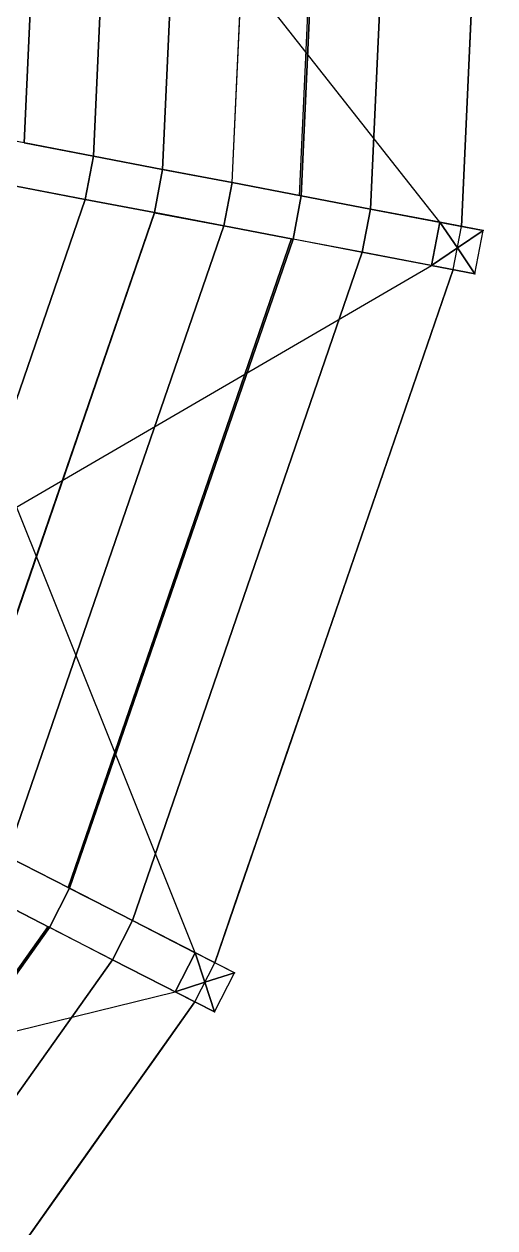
# Model space of a CAD drawing. Header units: millimetres. Extents: x -3890 to 2335, y 8273 to 14518.
# Drawn here: x 1776 to 2310, y 9701 to 11069 of the extents above; entities that cross this region are included whole.
import ezdxf

# ---------------------------------------------------------------- set-up
doc = ezdxf.new("R2010")
doc.units = ezdxf.units.MM
for name, color, linetype in [('FRAMES', 2, 'Continuous'), ('JOINTS', 2, 'Continuous'), ('SHELLS', 1, 'Continuous')]:
    doc.layers.add(name, color=color, linetype=linetype)

msp = doc.modelspace()

# ---------------------------------------------------------------- linework, layer by layer
at = {"layer": 'FRAMES'}
for p, q in [((2090.5, 10873.6, 1383.1), (2126.1, 11652.9, 1383.1)), ((1933, 10903.6, 1442.3), (1966.5, 11637.3, 1442.3)), ((1775.6, 10933.6, 1497.8), (1807, 11621.8, 1497.8)), ((2247.9, 10843.5, 1200), (1647.4, 11606.2, 1429.5)), ((2283.9, 11088.4, 1320), (2280.1, 11005.2, 1320)), ((2280.1, 11005.2, 1200), (2283.9, 11088.4, 1200)), ((2280.1, 11005.2, 1200), (2283.9, 11088.4, 1320)), ((2280.1, 11005.2, 1320), (2276.3, 10922.1, 1320)), ((2276.3, 10922.1, 1200), (2280.1, 11005.2, 1200)), ((2276.3, 10922.1, 1320), (2280.1, 11005.2, 1200)), ((2280.1, 11005.2, 1320), (2280.1, 11005.2, 1200)), ((1854.3, 10918.6, 1350.5), (1775.6, 10933.6, 1377.8)), ((1854.3, 10918.6, 1470.5), (1775.6, 10933.6, 1497.8)), ((1775.6, 10933.6, 1377.8), (1854.3, 10918.6, 1470.5)), ((1844.9, 10869.5, 1350.5), (1854.3, 10918.6, 1350.5)), ((1854.3, 10918.6, 1470.5), (1844.9, 10869.5, 1470.5)), ((1933, 10903.6, 1322.3), (1854.3, 10918.6, 1350.5)), ((1933, 10903.6, 1442.3), (1854.3, 10918.6, 1470.5)), ((1854.3, 10918.6, 1350.5), (1854.3, 10918.6, 1470.5)), ((1854.3, 10918.6, 1470.5), (1933, 10903.6, 1322.3)), ((2276.3, 10922.1, 1320), (2272.5, 10838.9, 1320)), ((2272.5, 10838.9, 1200), (2276.3, 10922.1, 1200)), ((2272.5, 10838.9, 1200), (2276.3, 10922.1, 1320)), ((2276.3, 10922.1, 1320), (2276.3, 10922.1, 1200)), ((1970, 10013.5, 1200), (1608.7, 10914.5, 1429.5)), ((1923.7, 10854.5, 1322.3), (1933, 10903.6, 1322.3)), ((1933, 10903.6, 1442.3), (1923.7, 10854.5, 1442.3)), ((2011.8, 10888.6, 1293.2), (1933, 10903.6, 1322.3)), ((2011.8, 10888.6, 1413.2), (1933, 10903.6, 1442.3)), ((1933, 10903.6, 1322.3), (1933, 10903.6, 1442.3)), ((1933, 10903.6, 1322.3), (2011.8, 10888.6, 1413.2)), ((1844.9, 10869.5, 1350.5), (1766.2, 10884.5, 1377.8)), ((1844.9, 10869.5, 1470.5), (1766.2, 10884.5, 1497.8)), ((1844.9, 10869.5, 1470.5), (1766.2, 10884.5, 1377.8)), ((2002.4, 10839.5, 1293.2), (2011.8, 10888.6, 1293.2)), ((2011.8, 10888.6, 1413.2), (2002.4, 10839.5, 1413.2)), ((2090.5, 10873.6, 1263.1), (2011.8, 10888.6, 1293.2)), ((2090.5, 10873.6, 1383.1), (2011.8, 10888.6, 1413.2)), ((2011.8, 10888.6, 1293.2), (2011.8, 10888.6, 1413.2)), ((2011.8, 10888.6, 1413.2), (2090.5, 10873.6, 1263.1)), ((1923.7, 10854.5, 1322.3), (1844.9, 10869.5, 1350.5)), ((1923.7, 10854.5, 1442.3), (1844.9, 10869.5, 1470.5)), ((1844.9, 10869.5, 1470.5), (1844.9, 10869.5, 1350.5)), ((1923.7, 10854.5, 1322.3), (1844.9, 10869.5, 1470.5)), ((2081.1, 10824.5, 1263.1), (2090.5, 10873.6, 1263.1)), ((2090.5, 10873.6, 1383.1), (2081.1, 10824.5, 1383.1)), ((2169.2, 10858.5, 1232), (2090.5, 10873.6, 1263.1)), ((2169.2, 10858.5, 1352), (2090.5, 10873.6, 1383.1)), ((2090.5, 10873.6, 1263.1), (2090.5, 10873.6, 1383.1)), ((2090.5, 10873.6, 1263.1), (2169.2, 10858.5, 1352)), ((1684.7, 10159.9, 1442.3), (1923.7, 10854.5, 1442.3)), ((2002.4, 10839.5, 1293.2), (1923.7, 10854.5, 1322.3)), ((2002.4, 10839.5, 1413.2), (1923.7, 10854.5, 1442.3)), ((1923.7, 10854.5, 1442.3), (1923.7, 10854.5, 1322.3)), ((2002.4, 10839.5, 1413.2), (1923.7, 10854.5, 1322.3)), ((2159.8, 10809.4, 1232), (2169.2, 10858.5, 1232)), ((2169.2, 10858.5, 1352), (2159.8, 10809.4, 1352)), ((2247.9, 10843.5, 1200), (2169.2, 10858.5, 1232)), ((2169.2, 10858.5, 1232), (2169.2, 10858.5, 1352)), ((2169.2, 10858.5, 1352), (2247.9, 10843.5, 1200)), ((2272.5, 10838.9, 1320), (2169.2, 10858.5, 1352)), ((2169.2, 10858.5, 1352), (2297, 10834.2, 1200)), ((2081.1, 10824.5, 1263.1), (2002.4, 10839.5, 1293.2)), ((2081.1, 10824.5, 1383.1), (2002.4, 10839.5, 1413.2)), ((2002.4, 10839.5, 1413.2), (2002.4, 10839.5, 1293.2)), ((2081.1, 10824.5, 1263.1), (2002.4, 10839.5, 1413.2)), ((2238.6, 10794.4, 1200), (2247.9, 10843.5, 1200)), ((2272.5, 10838.9, 1200), (2247.9, 10843.5, 1200)), ((2263.1, 10789.7, 1320), (2272.5, 10838.9, 1320)), ((2297, 10834.2, 1200), (2272.5, 10838.9, 1200)), ((2297, 10834.2, 1200), (2272.5, 10838.9, 1320)), ((2272.5, 10838.9, 1320), (2272.5, 10838.9, 1200)), ((2287.7, 10785.1, 1200), (2297, 10834.2, 1200)), ((1827.3, 10086.7, 1383.1), (2081.1, 10824.5, 1383.1)), ((2159.8, 10809.4, 1232), (2081.1, 10824.5, 1263.1)), ((2159.8, 10809.4, 1352), (2081.1, 10824.5, 1383.1)), ((2081.1, 10824.5, 1383.1), (2081.1, 10824.5, 1263.1)), ((2159.8, 10809.4, 1352), (2081.1, 10824.5, 1263.1)), ((2238.6, 10794.4, 1200), (2159.8, 10809.4, 1232)), ((2159.8, 10809.4, 1352), (2159.8, 10809.4, 1232)), ((2238.6, 10794.4, 1200), (2159.8, 10809.4, 1352)), ((2159.8, 10809.4, 1352), (2263.1, 10789.7, 1320)), ((2287.7, 10785.1, 1200), (2159.8, 10809.4, 1352)), ((2267.8, 10814.3, 120), (2267.8, 10814.3, 1200)), ((1399.5, 10306.2, 1429.5), (2238.6, 10794.4, 1200)), ((2238.6, 10794.4, 1200), (2263.1, 10789.7, 1200)), ((2236, 10711, 1320), (2263.1, 10789.7, 1320)), ((2236, 10711, 1200), (2263.1, 10789.7, 1200)), ((2236, 10711, 1320), (2263.1, 10789.7, 1200)), ((2263.1, 10789.7, 1200), (2287.7, 10785.1, 1200)), ((2263.1, 10789.7, 1320), (2287.7, 10785.1, 1200)), ((2263.1, 10789.7, 1320), (2263.1, 10789.7, 1200)), ((2208.9, 10632.2, 1320), (2236, 10711, 1320)), ((2208.9, 10632.2, 1200), (2236, 10711, 1200)), ((2208.9, 10632.2, 1200), (2236, 10711, 1320)), ((2236, 10711, 1320), (2236, 10711, 1200)), ((2181.9, 10553.5, 1320), (2208.9, 10632.2, 1320)), ((2181.9, 10553.5, 1200), (2208.9, 10632.2, 1200)), ((2181.9, 10553.5, 1320), (2208.9, 10632.2, 1200)), ((2208.9, 10632.2, 1320), (2208.9, 10632.2, 1200)), ((2154.8, 10474.7, 1320), (2181.9, 10553.5, 1320)), ((2154.8, 10474.7, 1200), (2181.9, 10553.5, 1200)), ((2154.8, 10474.7, 1200), (2181.9, 10553.5, 1320)), ((2181.9, 10553.5, 1320), (2181.9, 10553.5, 1200)), ((2127.7, 10396, 1320), (2154.8, 10474.7, 1320)), ((2127.7, 10396, 1200), (2154.8, 10474.7, 1200)), ((2127.7, 10396, 1320), (2154.8, 10474.7, 1200)), ((2154.8, 10474.7, 1320), (2154.8, 10474.7, 1200)), ((2100.6, 10317.2, 1320), (2127.7, 10396, 1320)), ((2100.6, 10317.2, 1200), (2127.7, 10396, 1200)), ((2100.6, 10317.2, 1200), (2127.7, 10396, 1320)), ((2127.7, 10396, 1320), (2127.7, 10396, 1200)), ((2073.5, 10238.4, 1320), (2100.6, 10317.2, 1320)), ((2073.5, 10238.4, 1200), (2100.6, 10317.2, 1200)), ((2073.5, 10238.4, 1320), (2100.6, 10317.2, 1200)), ((2100.6, 10317.2, 1320), (2100.6, 10317.2, 1200)), ((2046.4, 10159.7, 1320), (2073.5, 10238.4, 1320)), ((2046.4, 10159.7, 1200), (2073.5, 10238.4, 1200)), ((2046.4, 10159.7, 1200), (2073.5, 10238.4, 1320)), ((2073.5, 10238.4, 1320), (2073.5, 10238.4, 1200)), ((2019.3, 10080.9, 1320), (2046.4, 10159.7, 1320)), ((2019.3, 10080.9, 1200), (2046.4, 10159.7, 1200)), ((2019.3, 10080.9, 1320), (2046.4, 10159.7, 1200)), ((2046.4, 10159.7, 1320), (2046.4, 10159.7, 1200)), ((1827.3, 10086.7, 1263.1), (1756, 10123.3, 1293.2)), ((1827.3, 10086.7, 1383.1), (1756, 10123.3, 1413.2)), ((1756, 10123.3, 1413.2), (1827.3, 10086.7, 1263.1)), ((1804.6, 10042.2, 1263.1), (1827.3, 10086.7, 1263.1)), ((1827.3, 10086.7, 1383.1), (1804.6, 10042.2, 1383.1)), ((1898.6, 10050.1, 1232), (1827.3, 10086.7, 1263.1)), ((1898.6, 10050.1, 1352), (1827.3, 10086.7, 1383.1)), ((1827.3, 10086.7, 1263.1), (1827.3, 10086.7, 1383.1)), ((1827.3, 10086.7, 1263.1), (1898.6, 10050.1, 1352)), ((1804.6, 10042.2, 1263.1), (1733.3, 10078.8, 1293.2)), ((1804.6, 10042.2, 1383.1), (1733.3, 10078.8, 1413.2)), ((1804.6, 10042.2, 1263.1), (1733.3, 10078.8, 1413.2)), ((1992.2, 10002.2, 1320), (2019.3, 10080.9, 1320)), ((1992.2, 10002.2, 1200), (2019.3, 10080.9, 1200)), ((1992.2, 10002.2, 1200), (2019.3, 10080.9, 1320)), ((2019.3, 10080.9, 1320), (2019.3, 10080.9, 1200)), ((1353.3, 9405.9, 1383.1), (1804.6, 10042.2, 1383.1)), ((1875.9, 10005.6, 1232), (1804.6, 10042.2, 1263.1)), ((1875.9, 10005.6, 1352), (1804.6, 10042.2, 1383.1)), ((1804.6, 10042.2, 1383.1), (1804.6, 10042.2, 1263.1)), ((1875.9, 10005.6, 1352), (1804.6, 10042.2, 1263.1)), ((1875.9, 10005.6, 1232), (1898.6, 10050.1, 1232)), ((1898.6, 10050.1, 1352), (1875.9, 10005.6, 1352)), ((1970, 10013.5, 1200), (1898.6, 10050.1, 1232)), ((1898.6, 10050.1, 1232), (1898.6, 10050.1, 1352)), ((1898.6, 10050.1, 1352), (1970, 10013.5, 1200)), ((2014.5, 9990.8, 1200), (1898.6, 10050.1, 1352)), ((1992.2, 10002.2, 1320), (1898.6, 10050.1, 1352)), ((1947.2, 9969, 1200), (1970, 10013.5, 1200)), ((1992.2, 10002.2, 1200), (1970, 10013.5, 1200)), ((1947.2, 9969, 1200), (1875.9, 10005.6, 1232)), ((1875.9, 10005.6, 1352), (1875.9, 10005.6, 1232)), ((1947.2, 9969, 1200), (1875.9, 10005.6, 1352)), ((1991.8, 9946.3, 1200), (1875.9, 10005.6, 1352)), ((1875.9, 10005.6, 1352), (1969.5, 9957.7, 1320)), ((1969.5, 9957.7, 1320), (1992.2, 10002.2, 1320)), ((2014.5, 9990.8, 1200), (1992.2, 10002.2, 1200)), ((2014.5, 9990.8, 1200), (1992.2, 10002.2, 1320)), ((1992.2, 10002.2, 1320), (1992.2, 10002.2, 1200)), ((1991.8, 9946.3, 1200), (2014.5, 9990.8, 1200)), ((1980.9, 9979.9, 120), (1980.9, 9979.9, 1200)), ((1004.6, 9737, 1429.5), (1947.2, 9969, 1200)), ((1947.2, 9969, 1200), (1969.5, 9957.7, 1200)), ((1921.3, 9889.7, 1200), (1969.5, 9957.7, 1200)), ((1969.5, 9957.7, 1320), (1921.3, 9889.7, 1320)), ((1921.3, 9889.7, 1320), (1969.5, 9957.7, 1200)), ((1969.5, 9957.7, 1200), (1991.8, 9946.3, 1200)), ((1969.5, 9957.7, 1320), (1991.8, 9946.3, 1200)), ((1969.5, 9957.7, 1320), (1969.5, 9957.7, 1200)), ((1873.1, 9821.8, 1200), (1921.3, 9889.7, 1200)), ((1921.3, 9889.7, 1320), (1873.1, 9821.8, 1320)), ((1873.1, 9821.8, 1200), (1921.3, 9889.7, 1320)), ((1921.3, 9889.7, 1320), (1921.3, 9889.7, 1200)), ((1825, 9753.8, 1200), (1873.1, 9821.8, 1200)), ((1873.1, 9821.8, 1320), (1825, 9753.8, 1320)), ((1825, 9753.8, 1320), (1873.1, 9821.8, 1200)), ((1873.1, 9821.8, 1320), (1873.1, 9821.8, 1200)), ((1776.8, 9685.9, 1200), (1825, 9753.8, 1200)), ((1825, 9753.8, 1320), (1776.8, 9685.9, 1320)), ((1776.8, 9685.9, 1200), (1825, 9753.8, 1320)), ((1825, 9753.8, 1320), (1825, 9753.8, 1200))]:
    msp.add_line(p, q, dxfattribs=at)
at = {"layer": 'JOINTS'}
for p in [(2280.1, 11005.2, 1320), (2280.1, 11005.2, 1200), (1854.3, 10918.6, 1350.5), (1854.3, 10918.6, 1470.5), (2276.3, 10922.1, 1320), (2276.3, 10922.1, 1200), (1933, 10903.6, 1322.3), (1933, 10903.6, 1442.3), (2011.8, 10888.6, 1293.2), (2011.8, 10888.6, 1413.2), (1844.9, 10869.5, 1350.5), (1844.9, 10869.5, 1470.5), (2090.5, 10873.6, 1263.1), (2090.5, 10873.6, 1383.1), (1923.7, 10854.5, 1322.3), (1923.7, 10854.5, 1442.3), (2169.2, 10858.5, 1232), (2169.2, 10858.5, 1352), (2002.4, 10839.5, 1293.2), (2002.4, 10839.5, 1413.2), (2247.9, 10843.5, 1200), (2272.5, 10838.9, 1200), (2272.5, 10838.9, 1320), (2297, 10834.2, 1200), (2081.1, 10824.5, 1263.1), (2081.1, 10824.5, 1383.1), (2159.8, 10809.4, 1232), (2159.8, 10809.4, 1352), (2267.8, 10814.3, 1200), (2267.8, 10814.3, 120), (2238.6, 10794.4, 1200), (2263.1, 10789.7, 1200), (2263.1, 10789.7, 1320), (2287.7, 10785.1, 1200), (2236, 10711, 1320), (2236, 10711, 1200), (2208.9, 10632.2, 1320), (2208.9, 10632.2, 1200), (2181.9, 10553.5, 1320), (2181.9, 10553.5, 1200), (2154.8, 10474.7, 1320), (2154.8, 10474.7, 1200), (2127.7, 10396, 1320), (2127.7, 10396, 1200), (2100.6, 10317.2, 1320), (2100.6, 10317.2, 1200), (2073.5, 10238.4, 1320), (2073.5, 10238.4, 1200), (2046.4, 10159.7, 1320), (2046.4, 10159.7, 1200), (1827.3, 10086.7, 1263.1), (1827.3, 10086.7, 1383.1), (2019.3, 10080.9, 1320), (2019.3, 10080.9, 1200), (1804.6, 10042.2, 1263.1), (1804.6, 10042.2, 1383.1), (1898.6, 10050.1, 1232), (1898.6, 10050.1, 1352), (1970, 10013.5, 1200), (1875.9, 10005.6, 1232), (1875.9, 10005.6, 1352), (1992.2, 10002.2, 1200), (1992.2, 10002.2, 1320), (2014.5, 9990.8, 1200), (1980.9, 9979.9, 1200), (1980.9, 9979.9, 120), (1947.2, 9969, 1200), (1969.5, 9957.7, 1200), (1969.5, 9957.7, 1320), (1991.8, 9946.3, 1200), (1921.3, 9889.7, 1200), (1921.3, 9889.7, 1320), (1873.1, 9821.8, 1200), (1873.1, 9821.8, 1320), (1825, 9753.8, 1200), (1825, 9753.8, 1320)]:
    msp.add_point(p, dxfattribs=at)
at = {"layer": 'SHELLS'}
for points in [[(2272.5, 10838.9, 1320), (2169.2, 10858.5, 1352), (2205.8, 11660.6, 1352), (2310.5, 11670.8, 1320)], [(2291.5, 11254.8, 1320), (2272.5, 10838.9, 1320), (2310.5, 11670.8, 1320)], [(2169.2, 10858.6, 1352), (2088.6, 10873.6, 1377), (2124.2, 11653, 1377), (2205.8, 11660.6, 1352)], [(2011.7, 10888.6, 1413.2), (1933.3, 10903.6, 1443.1), (1966.8, 11637.3, 1443.1), (2046.3, 11645.1, 1413.2)], [(2090.5, 10873.6, 1383.1), (2011.8, 10888.6, 1413.2), (2046.3, 11645.1, 1413.2), (2126.1, 11652.9, 1383.1)], [(2126.1, 11652.9, 1383.1), (2090.5, 10873.6, 1383.1), (2126.1, 11652.9, 1383.1)], [(1854.3, 10918.6, 1470.5), (1775.9, 10933.6, 1498.6), (1807.3, 11621.8, 1498.6), (1886.7, 11629.5, 1470.5)], [(1933, 10903.6, 1442.3), (1854.3, 10918.6, 1470.5), (1886.7, 11629.5, 1470.5), (1966.5, 11637.3, 1442.3)], [(1933, 10903.6, 1442.3), (1933, 10903.6, 1442.3), (1966.5, 11637.3, 1442.3), (1933, 10903.6, 1442.3)], [(1775.6, 10933.6, 1497.8), (1696.8, 10948.6, 1524.1), (1727.2, 11614, 1524.1), (1807, 11621.8, 1497.8)], [(1807, 11621.8, 1497.8), (1775.6, 10933.6, 1497.8), (1807, 11621.8, 1497.8)], [(1613.4, 10196.5, 1470.5), (1542.4, 10232.9, 1498.6), (1766.5, 10884.4, 1498.6), (1844.9, 10869.5, 1470.5)], [(1684.7, 10159.9, 1442.3), (1613.4, 10196.5, 1470.5), (1844.9, 10869.5, 1470.5), (1923.7, 10854.5, 1442.3)], [(1684.7, 10159.9, 1442.3), (1684.7, 10159.9, 1442.3), (1923.7, 10854.5, 1442.3), (1684.7, 10159.9, 1442.3)], [(1685, 10159.8, 1443.1), (1685, 10159.8, 1443.1), (1685, 10159.8, 1443.1), (1923.9, 10854.4, 1443.1)], [(1756, 10123.3, 1413.2), (1685, 10159.8, 1443.1), (1923.9, 10854.4, 1443.1), (2002.4, 10839.5, 1413.2)], [(1756, 10123.3, 1413.2), (1756, 10123.3, 1413.2), (2002.4, 10839.5, 1413.2)], [(1827.3, 10086.7, 1383.1), (1756, 10123.3, 1413.2), (2002.4, 10839.5, 1413.2), (2081.1, 10824.5, 1383.1)], [(2238.6, 10794.4, 1200), (2267.8, 10814.3, 1200), (2247.9, 10843.5, 1200)], [(2247.9, 10843.5, 1200), (2267.8, 10814.3, 1200), (2297, 10834.2, 1200)], [(2287.7, 10785.1, 1200), (2297, 10834.2, 1200), (2267.8, 10814.3, 1200)], [(1825.6, 10087.3, 1377), (1825.6, 10087.3, 1377), (1825.6, 10087.3, 1377), (2079.3, 10825.1, 1377)], [(1898.6, 10050.1, 1352), (1825.6, 10087.3, 1377), (2079.3, 10825.1, 1377), (2159.8, 10809.4, 1352)], [(2081.1, 10824.5, 1383.1), (1827.3, 10086.7, 1383.1), (2081.1, 10824.5, 1383.1)], [(1992.2, 10002.2, 1320), (1898.7, 10050.1, 1352), (2159.8, 10809.4, 1352), (2263.1, 10789.7, 1320)], [(2238.6, 10794.4, 1200), (2287.7, 10785.1, 1200), (2267.8, 10814.3, 1200)], [(2154.8, 10474.7, 1320), (1992.2, 10002.2, 1320), (2263.1, 10789.7, 1320)], [(2263.1, 10789.7, 1320), (2154.8, 10474.7, 1320), (2263.1, 10789.7, 1320)], [(1353.3, 9405.9, 1383.1), (1295.2, 9461.1, 1413.2), (1733.3, 10078.8, 1413.2), (1804.6, 10042.2, 1383.1)], [(1351.8, 9407, 1377), (1351.8, 9407, 1377), (1351.8, 9407, 1377), (1803.1, 10043.3, 1377)], [(1411.4, 9350.7, 1352), (1351.8, 9407, 1377), (1803.1, 10043.3, 1377), (1875.9, 10005.6, 1352)], [(1804.6, 10042.2, 1383.1), (1353.3, 9405.9, 1383.1), (1804.6, 10042.2, 1383.1)], [(1947.2, 9969, 1200), (1980.9, 9979.9, 1200), (1970, 10013.5, 1200)], [(1970, 10013.5, 1200), (1980.9, 9979.9, 1200), (2014.5, 9990.8, 1200)], [(1487.7, 9278.3, 1320), (1411.4, 9350.7, 1352), (1875.9, 10005.6, 1352), (1969.5, 9957.7, 1320)], [(1980.9, 9979.9, 1200), (1991.8, 9946.3, 1200), (2014.5, 9990.8, 1200)], [(1947.2, 9969, 1200), (1991.8, 9946.3, 1200), (1980.9, 9979.9, 1200)], [(1776.8, 9685.9, 1320), (1487.7, 9278.3, 1320), (1969.5, 9957.7, 1320)], [(1969.5, 9957.7, 1320), (1776.8, 9685.9, 1320), (1969.5, 9957.7, 1320)]]:
    msp.add_3dface(points, dxfattribs=at)

doc.saveas('drawing.dxf')
